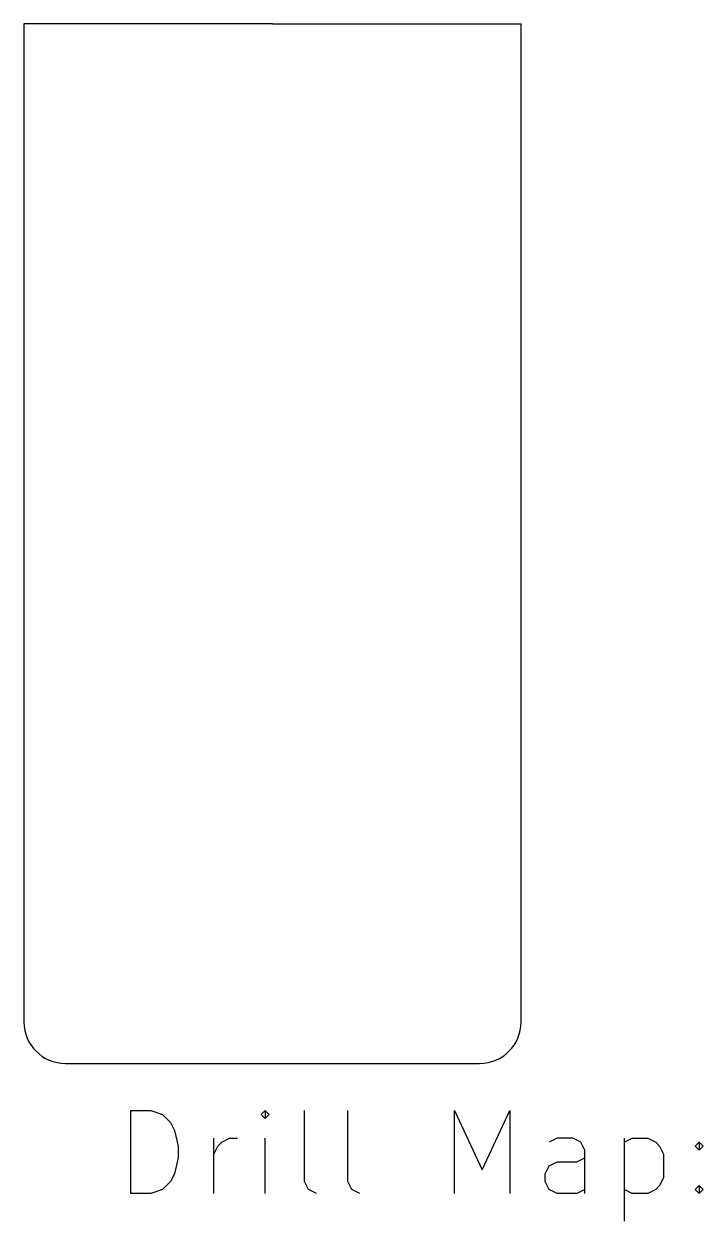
# Model space of a CAD drawing. Extents: x 0 to 16.4, y -3.8 to 25.1.
import ezdxf

# ---------------------------------------------------------------- set-up
doc = ezdxf.new("R2010")
doc.units = 0
doc.layers.add('BLACK', color=7, linetype='CONTINUOUS')

msp = doc.modelspace()

# ---------------------------------------------------------------- linework, layer by layer
at = {"layer": 'BLACK', "linetype": 'CONTINUOUS'}
for p, q in [((0, 25.1125), (0, 1.0125)), ((6, 25.1125), (0, 25.1125)), ((6, 25.1125), (12, 25.1125)), ((12, 1.0125), (12, 25.1125)), ((1, 0.0125), (11, 0.0125)), ((2.582768, -3.127338), (2.582768, -1.127338)), ((2.582768, -1.127338), (3.058958, -1.127338)), ((3.058958, -1.127338), (3.344673, -1.222576)), ((5.820863, -1.127338), (5.725625, -1.222576)), ((5.916101, -1.222576), (5.820863, -1.127338)), ((5.820863, -1.127338), (5.820863, -1.317814)), ((6.773244, -2.841623), (6.773244, -1.127338)), ((7.820863, -2.841623), (7.820863, -1.127338)), ((10.392292, -3.127338), (10.392292, -1.127338)), ((10.392292, -1.127338), (11.058959, -2.555909)), ((11.058959, -2.555909), (11.725625, -1.127338)), ((11.725625, -1.127338), (11.725625, -3.127338)), ((3.344673, -1.222576), (3.535149, -1.413052)), ((3.535149, -1.413052), (3.630387, -1.603528)), ((5.725625, -1.222576), (5.820863, -1.317814)), ((5.820863, -1.317814), (5.916101, -1.222576)), ((3.630387, -1.603528), (3.725625, -1.98448)), ((3.725625, -1.98448), (3.725625, -2.270195)), ((4.582768, -3.127338), (4.582768, -1.794004)), ((4.582768, -2.174957), (4.678006, -1.98448)), ((4.678006, -1.98448), (4.773244, -1.889242)), ((4.773244, -1.889242), (4.96372, -1.794004)), ((4.96372, -1.794004), (5.154197, -1.794004)), ((5.820863, -3.127338), (5.820863, -1.794004)), ((12.868482, -1.794004), (12.678006, -1.889242)), ((13.249435, -1.794004), (12.868482, -1.794004)), ((13.439911, -1.889242), (13.249435, -1.794004)), ((13.535149, -2.079719), (13.439911, -1.889242)), ((14.48753, -1.794004), (14.48753, -3.794004)), ((14.48753, -1.889242), (14.678006, -1.794004)), ((14.678006, -1.794004), (15.058959, -1.794004)), ((15.058959, -1.794004), (15.249435, -1.889242)), ((15.249435, -1.889242), (15.344673, -1.98448)), ((15.344673, -1.98448), (15.439911, -2.174957)), ((16.201816, -1.98448), (16.297054, -1.889242)), ((16.297054, -2.079719), (16.201816, -1.98448)), ((16.297054, -1.889242), (16.392292, -1.98448)), ((16.297054, -1.889242), (16.297054, -2.079719)), ((16.392292, -1.98448), (16.297054, -2.079719)), ((3.725625, -2.270195), (3.630387, -2.651147)), ((13.344673, -2.365433), (13.535149, -2.270195)), ((13.535149, -3.127338), (13.535149, -2.079719)), ((15.439911, -2.174957), (15.439911, -2.746385)), ((12.582768, -2.651147), (12.678006, -2.460671)), ((12.678006, -2.460671), (12.868482, -2.365433)), ((12.868482, -2.365433), (13.344673, -2.365433)), ((3.535149, -2.841623), (3.344673, -3.0321)), ((3.630387, -2.651147), (3.535149, -2.841623)), ((6.868482, -3.0321), (6.773244, -2.841623)), ((7.916101, -3.0321), (7.820863, -2.841623)), ((12.582768, -2.841623), (12.582768, -2.651147)), ((12.678006, -3.0321), (12.582768, -2.841623)), ((15.439911, -2.746385), (15.344673, -2.936861)), ((3.058958, -3.127338), (2.582768, -3.127338)), ((3.344673, -3.0321), (3.058958, -3.127338)), ((7.058958, -3.127338), (6.868482, -3.0321)), ((8.106577, -3.127338), (7.916101, -3.0321)), ((12.868482, -3.127338), (12.678006, -3.0321)), ((13.344673, -3.127338), (12.868482, -3.127338)), ((13.535149, -3.0321), (13.344673, -3.127338)), ((14.678006, -3.127338), (14.48753, -3.0321)), ((15.058959, -3.127338), (14.678006, -3.127338)), ((15.249435, -3.0321), (15.058959, -3.127338)), ((15.344673, -2.936861), (15.249435, -3.0321)), ((16.201816, -3.0321), (16.297054, -2.936861)), ((16.297054, -3.127338), (16.201816, -3.0321)), ((16.297054, -2.936861), (16.392292, -3.0321)), ((16.297054, -2.936861), (16.297054, -3.127338)), ((16.392292, -3.0321), (16.297054, -3.127338))]:
    msp.add_line(p, q, dxfattribs=at)
at = {"layer": 'BLACK'}
for centre, start, end in [((1, 1.0125), -180, -90), ((11, 1.0125), -90, 0)]:
    msp.add_arc(centre, 1, start, end, dxfattribs=at)

doc.saveas('drawing.dxf')
